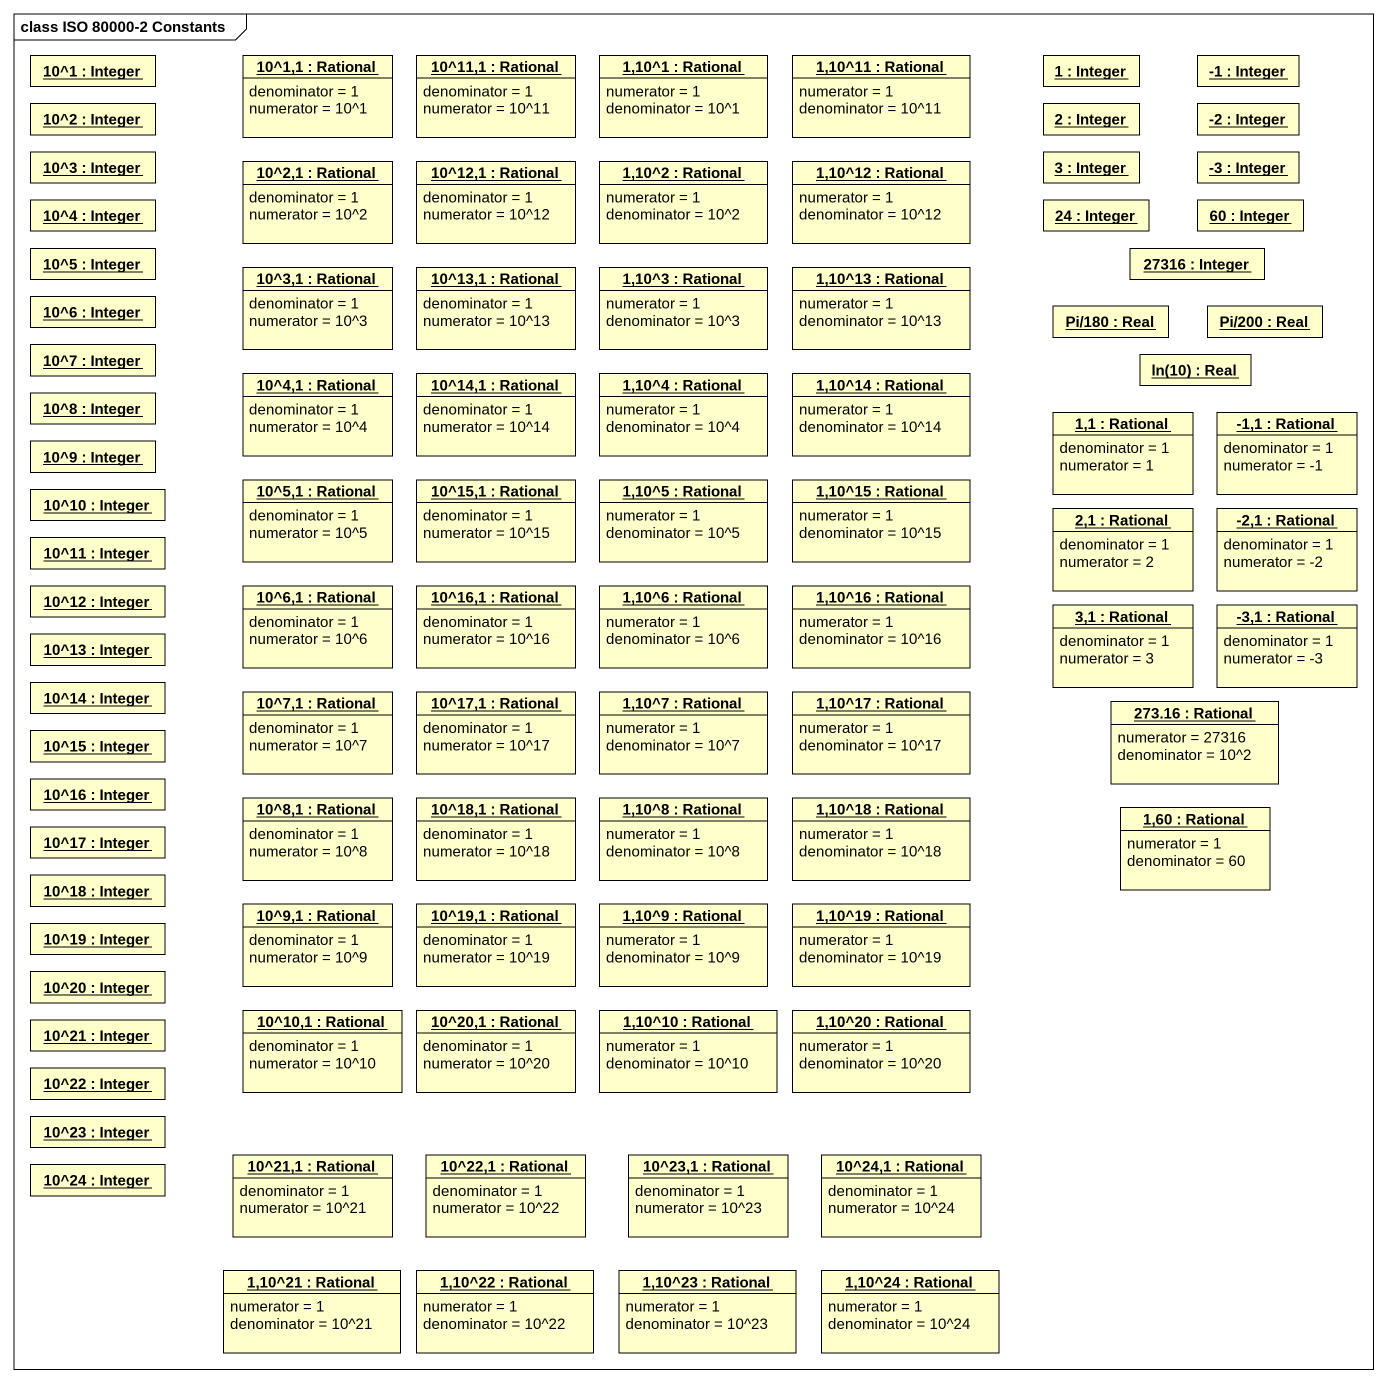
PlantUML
@startuml
mainframe class ISO 80000-2 Constants
hide circle
hide empty members
object "10^2 : Integer" as o10_2
object "10^1 : Integer" as o10_1
object "10^1,1 : Rational" as o10_1_1 {
  denominator = 1
  numerator = 10^1
}
object "10^11,1 : Rational" as o10_11_1 {
  denominator = 1
  numerator = 10^11
}
object "1,10^1 : Rational" as o1_10_1 {
  numerator = 1
  denominator = 10^1
}
object "1,10^11 : Rational" as o1_10_11 {
  numerator = 1
  denominator = 10^11
}
object "1 : Integer" as o1
object "2 : Integer" as o2
object "-1 : Integer" as o1_2
object "-2 : Integer" as o2_2
object "10^3 : Integer" as o10_3
object "10^2,1 : Rational" as o10_2_1 {
  denominator = 1
  numerator = 10^2
}
object "10^12,1 : Rational" as o10_12_1 {
  denominator = 1
  numerator = 10^12
}
object "1,10^2 : Rational" as o1_10_2 {
  numerator = 1
  denominator = 10^2
}
object "1,10^12 : Rational" as o1_10_12 {
  numerator = 1
  denominator = 10^12
}
object "3 : Integer" as o3
object "-3 : Integer" as o3_2
object "10^4 : Integer" as o10_4
object "24 : Integer" as o24
object "60 : Integer" as o60
object "10^5 : Integer" as o10_5
object "10^6 : Integer" as o10_6
object "10^3,1 : Rational" as o10_3_1 {
  denominator = 1
  numerator = 10^3
}
object "10^13,1 : Rational" as o10_13_1 {
  denominator = 1
  numerator = 10^13
}
object "1,10^3 : Rational" as o1_10_3 {
  numerator = 1
  denominator = 10^3
}
object "1,10^13 : Rational" as o1_10_13 {
  numerator = 1
  denominator = 10^13
}
object "27316 : Integer" as o27316
object "10^7 : Integer" as o10_7
object "Pi/180 : Real" as Pi_180
object "ln(10) : Real" as ln_10
object "Pi/200 : Real" as Pi_200
object "10^8 : Integer" as o10_8
object "10^4,1 : Rational" as o10_4_1 {
  denominator = 1
  numerator = 10^4
}
object "10^14,1 : Rational" as o10_14_1 {
  denominator = 1
  numerator = 10^14
}
object "1,10^4 : Rational" as o1_10_4 {
  numerator = 1
  denominator = 10^4
}
object "1,10^14 : Rational" as o1_10_14 {
  numerator = 1
  denominator = 10^14
}
object "1,1 : Rational" as o1_1 {
  denominator = 1
  numerator = 1
}
object "-1,1 : Rational" as o1_1_2 {
  denominator = 1
  numerator = -1
}
object "10^9 : Integer" as o10_9
object "10^5,1 : Rational" as o10_5_1 {
  denominator = 1
  numerator = 10^5
}
object "10^15,1 : Rational" as o10_15_1 {
  denominator = 1
  numerator = 10^15
}
object "1,10^5 : Rational" as o1_10_5 {
  numerator = 1
  denominator = 10^5
}
object "1,10^15 : Rational" as o1_10_15 {
  numerator = 1
  denominator = 10^15
}
object "10^11 : Integer" as o10_11
object "10^10 : Integer" as o10_10
object "2,1 : Rational" as o2_1 {
  denominator = 1
  numerator = 2
}
object "-2,1 : Rational" as o2_1_2 {
  denominator = 1
  numerator = -2
}
object "10^12 : Integer" as o10_12
object "10^6,1 : Rational" as o10_6_1 {
  denominator = 1
  numerator = 10^6
}
object "10^16,1 : Rational" as o10_16_1 {
  denominator = 1
  numerator = 10^16
}
object "1,10^6 : Rational" as o1_10_6 {
  numerator = 1
  denominator = 10^6
}
object "1,10^16 : Rational" as o1_10_16 {
  numerator = 1
  denominator = 10^16
}
object "3,1 : Rational" as o3_1 {
  denominator = 1
  numerator = 3
}
object "-3,1 : Rational" as o3_1_2 {
  denominator = 1
  numerator = -3
}
object "10^13 : Integer" as o10_13
object "10^15 : Integer" as o10_15
object "10^14 : Integer" as o10_14
object "10^7,1 : Rational" as o10_7_1 {
  denominator = 1
  numerator = 10^7
}
object "10^17,1 : Rational" as o10_17_1 {
  denominator = 1
  numerator = 10^17
}
object "1,10^7 : Rational" as o1_10_7 {
  numerator = 1
  denominator = 10^7
}
object "1,10^17 : Rational" as o1_10_17 {
  numerator = 1
  denominator = 10^17
}
object "273.16 : Rational" as o273_16 {
  numerator = 27316
  denominator = 10^2
}
object "10^16 : Integer" as o10_16
object "10^17 : Integer" as o10_17
object "10^8,1 : Rational" as o10_8_1 {
  denominator = 1
  numerator = 10^8
}
object "10^18,1 : Rational" as o10_18_1 {
  denominator = 1
  numerator = 10^18
}
object "1,10^8 : Rational" as o1_10_8 {
  numerator = 1
  denominator = 10^8
}
object "1,10^18 : Rational" as o1_10_18 {
  numerator = 1
  denominator = 10^18
}
object "1,60 : Rational" as o1_60 {
  numerator = 1
  denominator = 60
}
object "10^18 : Integer" as o10_18
object "10^9,1 : Rational" as o10_9_1 {
  denominator = 1
  numerator = 10^9
}
object "10^19,1 : Rational" as o10_19_1 {
  denominator = 1
  numerator = 10^19
}
object "1,10^9 : Rational" as o1_10_9 {
  numerator = 1
  denominator = 10^9
}
object "1,10^19 : Rational" as o1_10_19 {
  numerator = 1
  denominator = 10^19
}
object "10^19 : Integer" as o10_19
object "10^20 : Integer" as o10_20
object "10^21 : Integer" as o10_21
object "10^10,1 : Rational" as o10_10_1 {
  denominator = 1
  numerator = 10^10
}
object "10^20,1 : Rational" as o10_20_1 {
  denominator = 1
  numerator = 10^20
}
object "1,10^10 : Rational" as o1_10_10 {
  numerator = 1
  denominator = 10^10
}
object "1,10^20 : Rational" as o1_10_20 {
  numerator = 1
  denominator = 10^20
}
object "10^22 : Integer" as o10_22
object "10^24 : Integer" as o10_24
object "10^23 : Integer" as o10_23
object "10^21,1 : Rational" as o10_21_1 {
  denominator = 1
  numerator = 10^21
}
object "10^22,1 : Rational" as o10_22_1 {
  denominator = 1
  numerator = 10^22
}
object "10^23,1 : Rational" as o10_23_1 {
  denominator = 1
  numerator = 10^23
}
object "10^24,1 : Rational" as o10_24_1 {
  denominator = 1
  numerator = 10^24
}
object "1,10^21 : Rational" as o1_10_21 {
  numerator = 1
  denominator = 10^21
}
object "1,10^22 : Rational" as o1_10_22 {
  numerator = 1
  denominator = 10^22
}
object "1,10^23 : Rational" as o1_10_23 {
  numerator = 1
  denominator = 10^23
}
object "1,10^24 : Rational" as o1_10_24 {
  numerator = 1
  denominator = 10^24
}
@enduml
